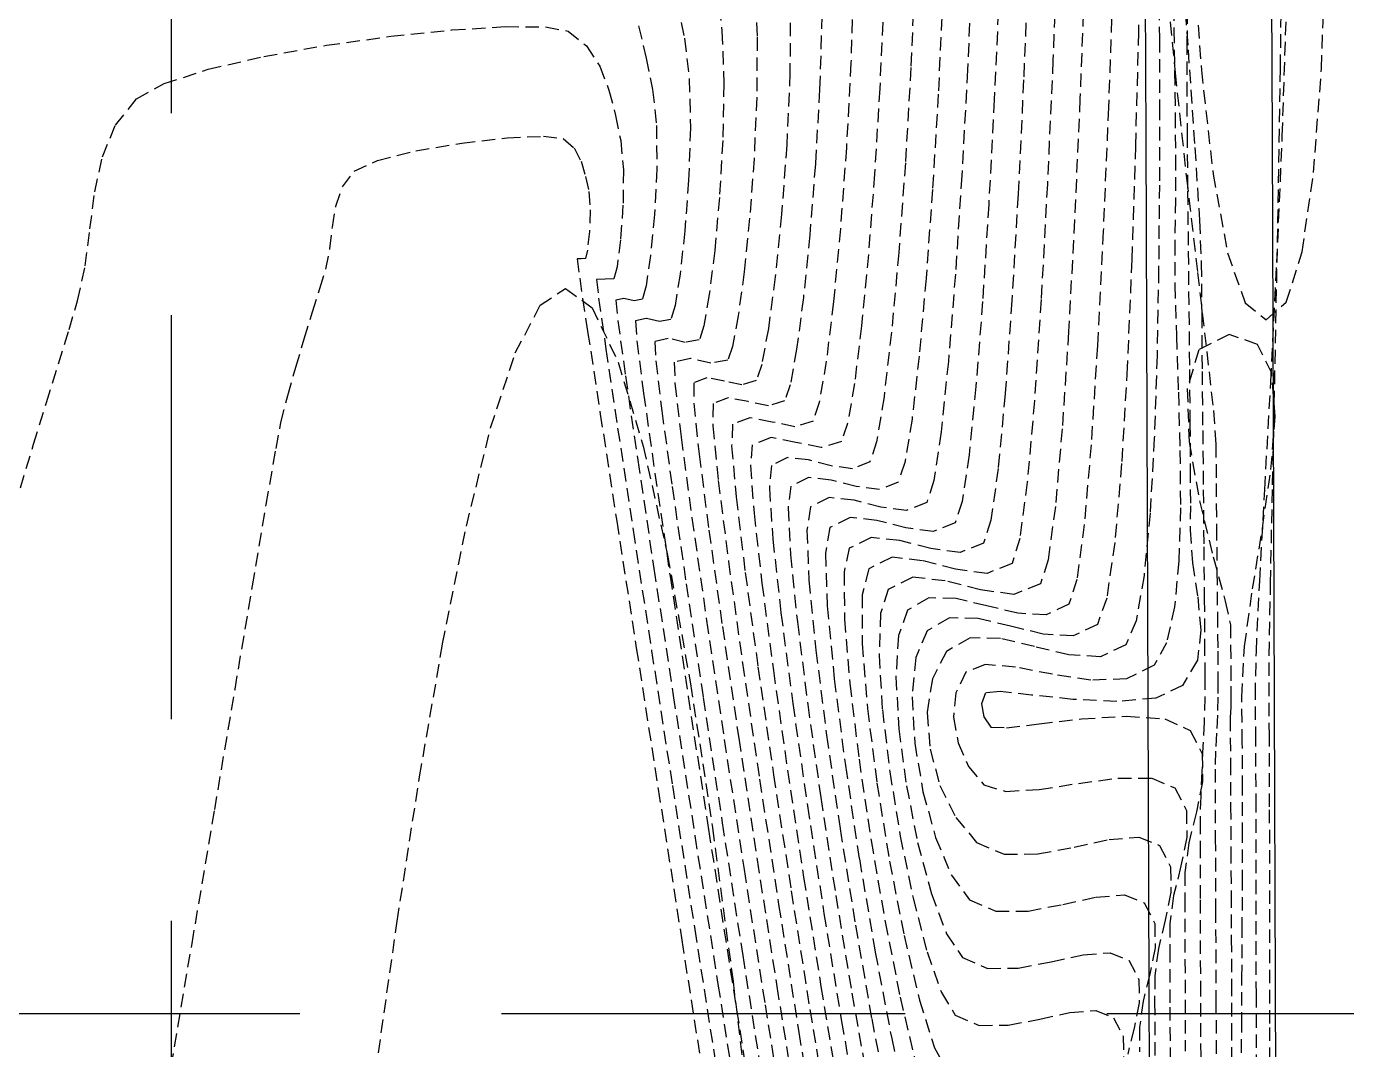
# Model space of a CAD drawing. Header units: inches. Extents: x 7994 to 10114, y 11164 to 12491.
# Drawn here: x 9944.48 to 9969.02, y 11429.63 to 11448.64 of the extents above; entities that cross this region are included whole.
import ezdxf

# ---------------------------------------------------------------- set-up
doc = ezdxf.new("R2010")
doc.units = ezdxf.units.IN
doc.header["$MEASUREMENT"] = 0
doc.linetypes.add('HIDDEN', pattern=[0.375, 0.25, -0.125])
doc.linetypes.add('x4227topo$0$HIDDEN', pattern=[0.375, 0.25, -0.125])
for name, color, linetype in [('CONTOURS', 43, 'x4227topo$0$HIDDEN'), ('GRID', 254, 'HIDDEN'), ('x4227topo$0$C-TOPO', 12, 'Continuous')]:
    doc.layers.add(name, color=color, linetype=linetype)

msp = doc.modelspace()

# ---------------------------------------------------------------- linework, layer by layer
at = {"layer": 'CONTOURS', "color": 43}
for p, q in [((9967.789, 11447.867, 1240), (9967.829, 11450.949, 1240)), ((9965.188, 11450.542, 1236), (9965.148, 11448.536, 1236)), ((9965.916, 11450.407, 1240), (9966.071, 11448.206, 1240)), ((9963.652, 11450.365, 1233), (9963.561, 11448.009, 1233)), ((9966.149, 11450.156, 1240), (9966.319, 11447.824, 1240)), ((9968.551, 11447.856, 1240), (9968.634, 11450.188, 1240)), ((9962.06, 11449.823, 1230), (9961.973, 11447.832, 1230)), ((9963.106, 11449.827, 1232), (9963.016, 11447.645, 1232)), ((9965.634, 11449.841, 1241), (9965.831, 11447.778, 1241)), ((9966.066, 11449.685, 1239), (9966.051, 11448.361, 1239)), ((9958.014, 11449.458, 1223), (9958.062, 11448.437, 1223)), ((9959.854, 11449.513, 1226), (9959.806, 11447.959, 1226)), ((9960.995, 11449.651, 1228), (9960.92, 11447.874, 1228)), ((9964.153, 11449.638, 1234), (9964.063, 11447.298, 1234)), ((9964.678, 11449.522, 1235), (9964.592, 11447.135, 1235)), ((9957.306, 11449.366, 1222), (9957.409, 11448.554, 1222)), ((9961.514, 11449.189, 1229), (9961.428, 11447.381, 1229)), ((9962.561, 11449.29, 1231), (9962.471, 11447.282, 1231)), ((9965.535, 11449.38, 1237), (9965.538, 11448.405, 1237)), ((9965.795, 11449.366, 1238), (9965.808, 11448.577, 1238)), ((9956.578, 11449.08, 1221), (9956.713, 11448.417, 1221)), ((9958.68, 11449.079, 1224), (9958.672, 11447.776, 1224)), ((9960.412, 11449.091, 1227), (9960.342, 11447.486, 1227)), ((9967.824, 11446.601, 1241), (9967.901, 11448.992, 1241)), ((9959.267, 11448.843, 1225), (9959.224, 11447.466, 1225)), ((9950.057, 11448.288, 1219), (9951.253, 11448.455, 1219)), ((9951.253, 11448.455, 1219), (9952.391, 11448.573, 1219)), ((9952.391, 11448.573, 1219), (9953.381, 11448.634, 1219)), ((9953.381, 11448.634, 1219), (9954.13, 11448.629, 1219)), ((9954.13, 11448.629, 1219), (9954.548, 11448.552, 1219)), ((9954.548, 11448.552, 1219), (9954.891, 11448.277, 1219)), ((9955.859, 11448.646, 1220), (9956.001, 11448.048, 1220)), ((9957.409, 11448.554, 1222), (9957.444, 11447.578, 1222)), ((9958.062, 11448.437, 1223), (9958.055, 11447.321, 1223)), ((9965.148, 11448.536, 1236), (9965.095, 11446.422, 1236)), ((9965.808, 11448.577, 1238), (9965.821, 11447.789, 1238)), ((9948.896, 11448.081, 1219), (9950.057, 11448.288, 1219)), ((9954.891, 11448.277, 1219), (9955.137, 11447.898, 1219)), ((9956.713, 11448.417, 1221), (9956.802, 11447.665, 1221)), ((9965.538, 11448.405, 1237), (9965.54, 11447.147, 1237)), ((9966.051, 11448.361, 1239), (9966.047, 11447.589, 1239)), ((9966.071, 11448.206, 1240), (9966.198, 11446.388, 1240)), ((9947.86, 11447.841, 1219), (9948.896, 11448.081, 1219)), ((9956.001, 11448.048, 1220), (9956.119, 11447.469, 1220)), ((9959.806, 11447.959, 1226), (9959.721, 11446.384, 1226)), ((9963.561, 11448.009, 1233), (9963.457, 11445.708, 1233)), ((9947.041, 11447.576, 1219), (9947.86, 11447.841, 1219)), ((9955.137, 11447.898, 1219), (9955.309, 11447.453, 1219)), ((9958.672, 11447.776, 1224), (9958.614, 11446.439, 1224)), ((9960.92, 11447.874, 1228), (9960.818, 11446.107, 1228)), ((9961.973, 11447.832, 1230), (9961.867, 11445.872, 1230)), ((9965.821, 11447.789, 1238), (9965.832, 11447, 1238)), ((9965.831, 11447.778, 1241), (9966.043, 11445.823, 1241)), ((9966.319, 11447.824, 1240), (9966.537, 11445.893, 1240)), ((9967.741, 11444.985, 1240), (9967.789, 11447.867, 1240)), ((9968.406, 11445.922, 1240), (9968.551, 11447.856, 1240)), ((9946.53, 11447.295, 1219), (9947.041, 11447.576, 1219)), ((9955.309, 11447.453, 1219), (9955.431, 11446.981, 1219)), ((9956.119, 11447.469, 1220), (9956.192, 11446.8, 1220)), ((9956.802, 11447.665, 1221), (9956.822, 11446.754, 1221)), ((9957.444, 11447.578, 1222), (9957.423, 11446.52, 1222)), ((9959.224, 11447.466, 1225), (9959.145, 11446.084, 1225)), ((9960.342, 11447.486, 1227), (9960.245, 11445.896, 1227)), ((9963.016, 11447.645, 1232), (9962.912, 11445.52, 1232)), ((9966.047, 11447.589, 1239), (9966.054, 11446.634, 1239)), ((9946.134, 11446.804, 1219), (9946.53, 11447.295, 1219)), ((9958.055, 11447.321, 1223), (9958.005, 11446.178, 1223)), ((9961.428, 11447.381, 1229), (9961.323, 11445.611, 1229)), ((9962.471, 11447.282, 1231), (9962.367, 11445.333, 1231)), ((9964.063, 11447.298, 1234), (9963.962, 11445.044, 1234)), ((9955.431, 11446.981, 1219), (9955.526, 11446.52, 1219)), ((9964.592, 11447.135, 1235), (9964.495, 11444.834, 1235)), ((9965.54, 11447.147, 1237), (9965.538, 11445.691, 1237)), ((9965.832, 11447, 1238), (9965.837, 11446.211, 1238)), ((9945.892, 11446.217, 1219), (9946.134, 11446.804, 1219)), ((9956.192, 11446.8, 1220), (9956.197, 11445.987, 1220)), ((9956.822, 11446.754, 1221), (9956.789, 11445.781, 1221)), ((9951.721, 11446.328, 1218), (9952.574, 11446.471, 1218)), ((9952.574, 11446.471, 1218), (9953.414, 11446.566, 1218)), ((9953.414, 11446.566, 1218), (9954.093, 11446.599, 1218)), ((9954.093, 11446.599, 1218), (9954.459, 11446.556, 1218)), ((9954.459, 11446.556, 1218), (9954.659, 11446.381, 1218)), ((9955.526, 11446.52, 1219), (9955.578, 11445.977, 1219)), ((9957.423, 11446.52, 1222), (9957.362, 11445.459, 1222)), ((9966.054, 11446.634, 1239), (9966.064, 11445.576, 1239)), ((9967.723, 11444.255, 1241), (9967.824, 11446.601, 1241)), ((9951.004, 11446.149, 1218), (9951.721, 11446.328, 1218)), ((9954.659, 11446.381, 1218), (9954.79, 11446.134, 1218)), ((9958.614, 11446.439, 1224), (9958.518, 11445.149, 1224)), ((9959.721, 11446.384, 1226), (9959.61, 11444.877, 1226)), ((9965.095, 11446.422, 1236), (9965.026, 11444.309, 1236)), ((9966.198, 11446.388, 1240), (9966.284, 11445.037, 1240)), ((9945.751, 11445.564, 1219), (9945.892, 11446.217, 1219)), ((9950.574, 11445.947, 1218), (9951.004, 11446.149, 1218)), ((9954.79, 11446.134, 1218), (9954.874, 11445.852, 1218)), ((9956.197, 11445.987, 1220), (9956.153, 11445.144, 1220)), ((9958.005, 11446.178, 1223), (9957.923, 11445.075, 1223)), ((9959.145, 11446.084, 1225), (9959.041, 11444.77, 1225)), ((9960.818, 11446.107, 1228), (9960.695, 11444.439, 1228)), ((9965.837, 11446.211, 1238), (9965.836, 11445.422, 1238)), ((9950.354, 11445.656, 1218), (9950.574, 11445.947, 1218)), ((9954.874, 11445.852, 1218), (9954.933, 11445.572, 1218)), ((9955.578, 11445.977, 1219), (9955.569, 11445.318, 1219)), ((9956.789, 11445.781, 1221), (9956.719, 11444.843, 1221)), ((9960.245, 11445.896, 1227), (9960.13, 11444.401, 1227)), ((9961.867, 11445.872, 1230), (9961.747, 11444.035, 1230)), ((9966.043, 11445.823, 1241), (9966.247, 11444.066, 1241)), ((9966.537, 11445.893, 1240), (9966.807, 11444.43, 1240)), ((9968.191, 11444.453, 1240), (9968.406, 11445.922, 1240)), ((9945.662, 11444.878, 1219), (9945.751, 11445.564, 1219)), ((9950.233, 11445.301, 1218), (9950.354, 11445.656, 1218)), ((9954.933, 11445.572, 1218), (9954.96, 11445.231, 1218)), ((9961.323, 11445.611, 1229), (9961.203, 11443.961, 1229)), ((9962.912, 11445.52, 1232), (9962.797, 11443.546, 1232)), ((9963.457, 11445.708, 1233), (9963.342, 11443.565, 1233)), ((9965.538, 11445.691, 1237), (9965.524, 11444.122, 1237)), ((9966.064, 11445.576, 1239), (9966.075, 11444.464, 1239)), ((9950.17, 11444.91, 1218), (9950.233, 11445.301, 1218)), ((9955.569, 11445.318, 1219), (9955.522, 11444.674, 1219)), ((9957.362, 11445.459, 1222), (9957.274, 11444.478, 1222)), ((9962.367, 11445.333, 1231), (9962.253, 11443.528, 1231)), ((9965.836, 11445.422, 1238), (9965.825, 11444.634, 1238)), ((9954.96, 11445.231, 1218), (9954.944, 11444.828, 1218)), ((9956.153, 11445.144, 1220), (9956.081, 11444.384, 1220)), ((9957.923, 11445.075, 1223), (9957.821, 11444.082, 1223)), ((9958.518, 11445.149, 1224), (9958.4, 11443.986, 1224)), ((9963.962, 11445.044, 1234), (9963.851, 11442.969, 1234)), ((9966.284, 11445.037, 1240), (9966.318, 11444.234, 1240)), ((9945.573, 11444.193, 1219), (9945.662, 11444.878, 1219)), ((9950.121, 11444.51, 1218), (9950.17, 11444.91, 1218)), ((9954.944, 11444.828, 1218), (9954.908, 11444.485, 1218)), ((9956.719, 11444.843, 1221), (9956.63, 11444.034, 1221)), ((9959.041, 11444.77, 1225), (9958.922, 11443.6, 1225)), ((9959.61, 11444.877, 1226), (9959.482, 11443.526, 1226)), ((9964.495, 11444.834, 1235), (9964.388, 11442.712, 1235)), ((9967.69, 11442.378, 1240), (9967.741, 11444.985, 1240)), ((9950.043, 11444.128, 1218), (9950.121, 11444.51, 1218)), ((9955.522, 11444.674, 1219), (9955.458, 11444.174, 1219)), ((9965.825, 11444.634, 1238), (9965.828, 11443.837, 1238)), ((9954.793, 11444.324, 1218), (9954.716, 11444.319, 1218)), ((9954.716, 11444.319, 1218), (9954.764, 11443.964, 1218)), ((9954.873, 11444.325, 1218), (9954.793, 11444.324, 1218)), ((9954.908, 11444.485, 1218), (9954.873, 11444.325, 1218)), ((9956.081, 11444.384, 1220), (9956, 11443.821, 1220)), ((9957.274, 11444.478, 1222), (9957.173, 11443.656, 1222)), ((9960.13, 11444.401, 1227), (9960.003, 11443.078, 1227)), ((9960.695, 11444.439, 1228), (9960.56, 11442.96, 1228)), ((9965.026, 11444.309, 1236), (9964.941, 11442.305, 1236)), ((9966.075, 11444.464, 1239), (9966.087, 11443.345, 1239)), ((9966.807, 11444.43, 1240), (9967.133, 11443.505, 1240)), ((9967.898, 11443.519, 1240), (9968.191, 11444.453, 1240)), ((9945.433, 11443.54, 1219), (9945.573, 11444.193, 1219)), ((9949.935, 11443.773, 1218), (9950.043, 11444.128, 1218)), ((9955.458, 11444.174, 1219), (9955.401, 11443.948, 1219)), ((9956.63, 11444.034, 1221), (9956.538, 11443.452, 1221)), ((9957.821, 11444.082, 1223), (9957.711, 11443.265, 1223)), ((9961.747, 11444.035, 1230), (9961.617, 11442.415, 1230)), ((9965.524, 11444.122, 1237), (9965.495, 11442.527, 1237)), ((9966.247, 11444.066, 1241), (9966.421, 11442.597, 1241)), ((9966.318, 11444.234, 1240), (9966.325, 11443.281, 1240)), ((9967.609, 11442.038, 1241), (9967.723, 11444.255, 1241)), ((9949.799, 11443.334, 1218), (9949.935, 11443.773, 1218)), ((9954.032, 11443.462, 1217), (9954.501, 11443.771, 1217)), ((9954.501, 11443.771, 1217), (9954.996, 11443.411, 1217)), ((9954.764, 11443.964, 1218), (9954.912, 11442.974, 1218)), ((9955.236, 11443.944, 1219), (9955.077, 11443.936, 1219)), ((9955.077, 11443.936, 1219), (9955.117, 11443.59, 1219)), ((9955.401, 11443.948, 1219), (9955.236, 11443.944, 1219)), ((9956, 11443.821, 1220), (9955.93, 11443.57, 1220)), ((9958.4, 11443.986, 1224), (9958.272, 11443.03, 1224)), ((9961.203, 11443.961, 1229), (9961.074, 11442.512, 1229)), ((9965.828, 11443.837, 1238), (9965.855, 11442.888, 1238)), ((9945.274, 11443.01, 1219), (9945.433, 11443.54, 1219)), ((9955.117, 11443.59, 1219), (9955.252, 11442.641, 1219)), ((9955.586, 11443.587, 1220), (9955.438, 11443.552, 1220)), ((9955.438, 11443.552, 1220), (9955.475, 11443.172, 1220)), ((9955.774, 11443.542, 1220), (9955.586, 11443.587, 1220)), ((9955.93, 11443.57, 1220), (9955.774, 11443.542, 1220)), ((9957.173, 11443.656, 1222), (9957.072, 11443.075, 1222)), ((9958.922, 11443.6, 1225), (9958.797, 11442.646, 1225)), ((9959.482, 11443.526, 1226), (9959.348, 11442.421, 1226)), ((9962.253, 11443.528, 1231), (9962.13, 11441.949, 1231)), ((9962.797, 11443.546, 1232), (9962.673, 11441.817, 1232)), ((9963.342, 11443.565, 1233), (9963.217, 11441.684, 1233)), ((9949.646, 11442.838, 1218), (9949.799, 11443.334, 1218)), ((9953.568, 11442.574, 1217), (9954.032, 11443.462, 1217)), ((9954.996, 11443.411, 1217), (9955.478, 11442.405, 1217)), ((9956.538, 11443.452, 1221), (9956.458, 11443.193, 1221)), ((9966.087, 11443.345, 1239), (9966.098, 11442.264, 1239)), ((9966.325, 11443.281, 1240), (9966.333, 11442.231, 1240)), ((9967.133, 11443.505, 1240), (9967.522, 11443.187, 1240)), ((9967.522, 11443.187, 1240), (9967.898, 11443.519, 1240)), ((9955.475, 11443.172, 1220), (9955.615, 11442.149, 1220)), ((9955.998, 11443.215, 1221), (9955.8, 11443.168, 1221)), ((9955.8, 11443.168, 1221), (9955.826, 11442.8, 1221)), ((9956.249, 11443.155, 1221), (9955.998, 11443.215, 1221)), ((9956.458, 11443.193, 1221), (9956.249, 11443.155, 1221)), ((9957.072, 11443.075, 1222), (9956.987, 11442.815, 1222)), ((9957.711, 11443.265, 1223), (9957.606, 11442.695, 1223)), ((9960.003, 11443.078, 1227), (9959.872, 11442.006, 1227)), ((9945.077, 11442.373, 1219), (9945.274, 11443.01, 1219)), ((9949.488, 11442.312, 1218), (9949.646, 11442.838, 1218)), ((9954.912, 11442.974, 1218), (9955.147, 11441.439, 1218)), ((9955.826, 11442.8, 1221), (9955.952, 11441.825, 1221)), ((9956.41, 11442.844, 1222), (9956.161, 11442.784, 1222)), ((9956.725, 11442.768, 1222), (9956.41, 11442.844, 1222)), ((9956.987, 11442.815, 1222), (9956.725, 11442.768, 1222)), ((9958.272, 11443.03, 1224), (9958.149, 11442.361, 1224)), ((9960.56, 11442.96, 1228), (9960.421, 11441.759, 1228)), ((9963.851, 11442.969, 1234), (9963.732, 11441.164, 1234)), ((9965.855, 11442.888, 1238), (9965.892, 11441.844, 1238)), ((9966.838, 11442.917, 1242), (9966.273, 11442.631, 1242)), ((9967.362, 11442.73, 1242), (9966.838, 11442.917, 1242)), ((9953.109, 11441.18, 1217), (9953.568, 11442.574, 1217)), ((9955.252, 11442.641, 1219), (9955.47, 11441.176, 1219)), ((9956.161, 11442.784, 1222), (9956.178, 11442.427, 1222)), ((9957.606, 11442.695, 1223), (9957.515, 11442.437, 1223)), ((9958.797, 11442.646, 1225), (9958.677, 11441.982, 1225)), ((9964.388, 11442.712, 1235), (9964.27, 11440.865, 1235)), ((9966.273, 11442.631, 1242), (9966.056, 11441.911, 1242)), ((9966.421, 11442.597, 1241), (9966.542, 11441.505, 1241)), ((9967.627, 11442.196, 1242), (9967.362, 11442.73, 1242)), ((9944.853, 11441.655, 1219), (9945.077, 11442.373, 1219)), ((9949.339, 11441.784, 1218), (9949.488, 11442.312, 1218)), ((9955.478, 11442.405, 1217), (9955.946, 11440.843, 1217)), ((9956.178, 11442.427, 1222), (9956.29, 11441.5, 1222)), ((9956.821, 11442.472, 1223), (9956.523, 11442.401, 1223)), ((9956.523, 11442.401, 1223), (9956.534, 11442.009, 1223)), ((9957.2, 11442.381, 1223), (9956.821, 11442.472, 1223)), ((9957.515, 11442.437, 1223), (9957.2, 11442.381, 1223)), ((9958.149, 11442.361, 1224), (9958.044, 11442.06, 1224)), ((9959.348, 11442.421, 1226), (9959.217, 11441.651, 1226)), ((9961.074, 11442.512, 1229), (9960.941, 11441.344, 1229)), ((9961.617, 11442.415, 1230), (9961.482, 11441.106, 1230)), ((9964.941, 11442.305, 1236), (9964.836, 11440.517, 1236)), ((9965.495, 11442.527, 1237), (9965.444, 11440.991, 1237)), ((9967.643, 11440.121, 1240), (9967.69, 11442.378, 1240)), ((9955.615, 11442.149, 1220), (9955.843, 11440.582, 1220)), ((9957.13, 11442.111, 1224), (9956.884, 11442.017, 1224)), ((9957.453, 11442.048, 1224), (9957.13, 11442.111, 1224)), ((9958.044, 11442.06, 1224), (9957.781, 11441.98, 1224)), ((9966.098, 11442.264, 1239), (9966.107, 11441.271, 1239)), ((9966.333, 11442.231, 1240), (9966.344, 11441.131, 1240)), ((9967.691, 11441.394, 1242), (9967.627, 11442.196, 1242)), ((9955.952, 11441.825, 1221), (9956.163, 11440.337, 1221)), ((9956.534, 11442.009, 1223), (9956.649, 11441.011, 1223)), ((9956.884, 11442.017, 1224), (9956.885, 11441.639, 1224)), ((9957.781, 11441.98, 1224), (9957.453, 11442.048, 1224)), ((9958.677, 11441.982, 1225), (9958.572, 11441.682, 1225)), ((9959.872, 11442.006, 1227), (9959.745, 11441.263, 1227)), ((9962.13, 11441.949, 1231), (9962.002, 11440.683, 1231)), ((9962.673, 11441.817, 1232), (9962.543, 11440.427, 1232)), ((9965.892, 11441.844, 1238), (9965.922, 11440.761, 1238)), ((9966.056, 11441.911, 1242), (9966.091, 11440.921, 1242)), ((9967.498, 11440.038, 1241), (9967.609, 11442.038, 1241)), ((9944.614, 11440.878, 1219), (9944.853, 11441.655, 1219)), ((9949.211, 11441.281, 1218), (9949.339, 11441.784, 1218)), ((9956.885, 11441.639, 1224), (9956.984, 11440.696, 1224)), ((9957.245, 11441.633, 1225), (9957.239, 11441.218, 1225)), ((9957.527, 11441.741, 1225), (9957.245, 11441.633, 1225)), ((9957.896, 11441.669, 1225), (9957.527, 11441.741, 1225)), ((9958.272, 11441.591, 1225), (9957.896, 11441.669, 1225)), ((9958.572, 11441.682, 1225), (9958.272, 11441.591, 1225)), ((9959.217, 11441.651, 1226), (9959.101, 11441.305, 1226)), ((9960.421, 11441.759, 1228), (9960.284, 11440.925, 1228)), ((9963.217, 11441.684, 1233), (9963.084, 11440.171, 1233)), ((9955.147, 11441.439, 1218), (9955.453, 11439.45, 1218)), ((9956.29, 11441.5, 1222), (9956.483, 11440.091, 1222)), ((9957.924, 11441.371, 1226), (9957.607, 11441.249, 1226)), ((9958.34, 11441.29, 1226), (9957.924, 11441.371, 1226)), ((9960.941, 11441.344, 1229), (9960.81, 11440.537, 1229)), ((9966.542, 11441.505, 1241), (9966.589, 11440.88, 1241)), ((9967.613, 11440.406, 1242), (9967.691, 11441.394, 1242)), ((9949.12, 11440.798, 1218), (9949.211, 11441.281, 1218)), ((9952.658, 11439.354, 1217), (9953.109, 11441.18, 1217)), ((9955.47, 11441.176, 1219), (9955.758, 11439.28, 1219)), ((9957.239, 11441.218, 1225), (9957.34, 11440.204, 1225)), ((9957.607, 11441.249, 1226), (9957.589, 11440.851, 1226)), ((9958.762, 11441.203, 1226), (9958.34, 11441.29, 1226)), ((9959.101, 11441.305, 1226), (9958.762, 11441.203, 1226)), ((9959.745, 11441.263, 1227), (9959.629, 11440.927, 1227)), ((9961.482, 11441.106, 1230), (9961.347, 11440.202, 1230)), ((9963.732, 11441.164, 1234), (9963.605, 11439.72, 1234)), ((9966.107, 11441.271, 1239), (9966.113, 11440.411, 1239)), ((9966.344, 11441.131, 1240), (9966.354, 11440.03, 1240)), ((9944.369, 11440.066, 1219), (9944.614, 11440.878, 1219)), ((9955.946, 11440.843, 1217), (9956.396, 11438.82, 1217)), ((9956.649, 11441.011, 1223), (9956.85, 11439.508, 1223)), ((9957.589, 11440.851, 1226), (9957.673, 11439.9, 1226)), ((9957.968, 11440.866, 1227), (9957.939, 11440.484, 1227)), ((9958.321, 11441.001, 1227), (9957.968, 11440.866, 1227)), ((9958.783, 11440.911, 1227), (9958.321, 11441.001, 1227)), ((9959.253, 11440.814, 1227), (9958.783, 11440.911, 1227)), ((9959.629, 11440.927, 1227), (9959.253, 11440.814, 1227)), ((9960.284, 11440.925, 1228), (9960.158, 11440.55, 1228)), ((9964.27, 11440.865, 1235), (9964.143, 11439.385, 1235)), ((9965.444, 11440.991, 1237), (9965.366, 11439.6, 1237)), ((9966.091, 11440.921, 1242), (9966.284, 11439.824, 1242)), ((9966.589, 11440.88, 1241), (9966.594, 11440.15, 1241)), ((9948.94, 11439.761, 1218), (9949.12, 11440.798, 1218)), ((9955.843, 11440.582, 1220), (9956.144, 11438.57, 1220)), ((9956.984, 11440.696, 1224), (9957.166, 11439.283, 1224)), ((9958.627, 11440.629, 1228), (9958.33, 11440.482, 1228)), ((9959.016, 11440.586, 1228), (9958.627, 11440.629, 1228)), ((9959.439, 11440.476, 1228), (9959.016, 11440.586, 1228)), ((9962.002, 11440.683, 1231), (9961.872, 11439.811, 1231)), ((9965.922, 11440.761, 1238), (9965.93, 11439.697, 1238)), ((9956.163, 11440.337, 1221), (9956.444, 11438.428, 1221)), ((9957.939, 11440.484, 1227), (9958.005, 11439.597, 1227)), ((9958.33, 11440.482, 1228), (9958.29, 11440.064, 1228)), ((9959.838, 11440.423, 1228), (9959.439, 11440.476, 1228)), ((9960.158, 11440.55, 1228), (9959.838, 11440.423, 1228)), ((9960.81, 11440.537, 1229), (9960.686, 11440.172, 1229)), ((9962.543, 11440.427, 1232), (9962.408, 11439.47, 1232)), ((9964.836, 11440.517, 1236), (9964.71, 11439.053, 1236)), ((9966.113, 11440.411, 1239), (9966.115, 11439.733, 1239)), ((9967.453, 11439.311, 1242), (9967.613, 11440.406, 1242)), ((9956.483, 11440.091, 1222), (9956.744, 11438.286, 1222)), ((9957.34, 11440.204, 1225), (9957.53, 11438.699, 1225)), ((9958.691, 11440.098, 1229), (9958.639, 11439.701, 1229)), ((9959.016, 11440.258, 1229), (9958.691, 11440.098, 1229)), ((9959.44, 11440.212, 1229), (9959.016, 11440.258, 1229)), ((9959.901, 11440.092, 1229), (9959.44, 11440.212, 1229)), ((9960.338, 11440.034, 1229), (9959.901, 11440.092, 1229)), ((9960.686, 11440.172, 1229), (9960.338, 11440.034, 1229)), ((9961.347, 11440.202, 1230), (9961.215, 11439.795, 1230)), ((9963.084, 11440.171, 1233), (9962.944, 11439.129, 1233)), ((9966.594, 11440.15, 1241), (9966.601, 11439.341, 1241)), ((9967.605, 11438.288, 1240), (9967.643, 11440.121, 1240)), ((9957.673, 11439.9, 1226), (9957.841, 11438.498, 1226)), ((9958.29, 11440.064, 1228), (9958.354, 11439.118, 1228)), ((9959.404, 11439.888, 1230), (9959.052, 11439.714, 1230)), ((9959.864, 11439.837, 1230), (9959.404, 11439.888, 1230)), ((9966.354, 11440.03, 1240), (9966.364, 11438.975, 1240)), ((9967.404, 11438.34, 1241), (9967.498, 11440.038, 1241)), ((9948.682, 11438.246, 1218), (9948.94, 11439.761, 1218)), ((9958.639, 11439.701, 1229), (9958.684, 11438.829, 1229)), ((9959.052, 11439.714, 1230), (9958.986, 11439.281, 1230)), ((9960.364, 11439.708, 1230), (9959.864, 11439.837, 1230)), ((9960.837, 11439.645, 1230), (9960.364, 11439.708, 1230)), ((9961.215, 11439.795, 1230), (9960.837, 11439.645, 1230)), ((9961.872, 11439.811, 1231), (9961.743, 11439.417, 1231)), ((9963.605, 11439.72, 1234), (9963.47, 11438.73, 1234)), ((9965.366, 11439.6, 1237), (9965.255, 11438.439, 1237)), ((9965.93, 11439.697, 1238), (9965.901, 11438.709, 1238)), ((9966.115, 11439.733, 1239), (9966.112, 11439.282, 1239)), ((9966.284, 11439.824, 1242), (9966.54, 11438.784, 1242)), ((9952.217, 11437.169, 1217), (9952.658, 11439.354, 1217)), ((9955.453, 11439.45, 1218), (9955.816, 11437.098, 1218)), ((9956.85, 11439.508, 1223), (9957.123, 11437.601, 1223)), ((9958.005, 11439.597, 1227), (9958.152, 11438.297, 1227)), ((9959.793, 11439.518, 1231), (9959.414, 11439.331, 1231)), ((9960.288, 11439.463, 1231), (9959.793, 11439.518, 1231)), ((9960.827, 11439.324, 1231), (9960.288, 11439.463, 1231)), ((9961.743, 11439.417, 1231), (9961.336, 11439.256, 1231)), ((9962.408, 11439.47, 1232), (9962.272, 11439.04, 1232)), ((9964.143, 11439.385, 1235), (9964.005, 11438.368, 1235)), ((9955.758, 11439.28, 1219), (9956.101, 11437.039, 1219)), ((9957.166, 11439.283, 1224), (9957.417, 11437.493, 1224)), ((9958.354, 11439.118, 1228), (9958.505, 11437.748, 1228)), ((9958.986, 11439.281, 1230), (9959.026, 11438.357, 1230)), ((9959.414, 11439.331, 1231), (9959.331, 11438.856, 1231)), ((9960.181, 11439.147, 1232), (9959.775, 11438.947, 1232)), ((9960.712, 11439.089, 1232), (9960.181, 11439.147, 1232)), ((9961.336, 11439.256, 1231), (9960.827, 11439.324, 1231)), ((9962.944, 11439.129, 1233), (9962.8, 11438.662, 1233)), ((9966.112, 11439.282, 1239), (9966.155, 11438.677, 1239)), ((9966.601, 11439.341, 1241), (9966.609, 11438.513, 1241)), ((9967.27, 11438.189, 1242), (9967.453, 11439.311, 1242)), ((9959.775, 11438.947, 1232), (9959.677, 11438.504, 1232)), ((9961.29, 11438.939, 1232), (9960.712, 11439.089, 1232)), ((9961.836, 11438.867, 1232), (9961.29, 11438.939, 1232)), ((9962.272, 11439.04, 1232), (9961.836, 11438.867, 1232)), ((9964.71, 11439.053, 1236), (9964.56, 11438.021, 1236)), ((9966.364, 11438.975, 1240), (9966.373, 11438.015, 1240)), ((9956.396, 11438.82, 1217), (9956.825, 11436.427, 1217)), ((9957.53, 11438.699, 1225), (9957.791, 11436.813, 1225)), ((9958.684, 11438.829, 1229), (9958.81, 11437.578, 1229)), ((9959.331, 11438.856, 1231), (9959.366, 11437.877, 1231)), ((9960.57, 11438.777, 1233), (9960.137, 11438.563, 1233)), ((9961.136, 11438.715, 1233), (9960.57, 11438.777, 1233)), ((9961.752, 11438.555, 1233), (9961.136, 11438.715, 1233)), ((9962.8, 11438.662, 1233), (9962.335, 11438.478, 1233)), ((9963.47, 11438.73, 1234), (9963.329, 11438.285, 1234)), ((9965.901, 11438.709, 1238), (9965.821, 11437.855, 1238)), ((9966.155, 11438.677, 1239), (9966.251, 11438.046, 1239)), ((9966.54, 11438.784, 1242), (9966.763, 11437.963, 1242)), ((9956.144, 11438.57, 1220), (9956.504, 11436.211, 1220)), ((9956.444, 11438.428, 1221), (9956.781, 11436.193, 1221)), ((9957.841, 11438.498, 1226), (9958.078, 11436.744, 1226)), ((9959.677, 11438.504, 1232), (9959.686, 11437.631, 1232)), ((9960.137, 11438.563, 1233), (9960.015, 11438.082, 1233)), ((9960.958, 11438.407, 1234), (9960.498, 11438.18, 1234)), ((9961.56, 11438.34, 1234), (9960.958, 11438.407, 1234)), ((9962.335, 11438.478, 1233), (9961.752, 11438.555, 1233)), ((9965.255, 11438.439, 1237), (9965.106, 11437.595, 1237)), ((9966.609, 11438.513, 1241), (9966.617, 11437.724, 1241)), ((9948.359, 11436.331, 1218), (9948.682, 11438.246, 1218)), ((9956.744, 11438.286, 1222), (9957.059, 11436.174, 1222)), ((9958.152, 11438.297, 1227), (9958.364, 11436.676, 1227)), ((9959.026, 11438.357, 1230), (9959.154, 11437.052, 1230)), ((9960.498, 11438.18, 1234), (9960.358, 11437.738, 1234)), ((9962.215, 11438.171, 1234), (9961.56, 11438.34, 1234)), ((9962.834, 11438.089, 1234), (9962.215, 11438.171, 1234)), ((9963.329, 11438.285, 1234), (9962.834, 11438.089, 1234)), ((9964.005, 11438.368, 1235), (9963.857, 11437.907, 1235)), ((9967.122, 11437.121, 1242), (9967.27, 11438.189, 1242)), ((9967.341, 11437.029, 1241), (9967.404, 11438.34, 1241)), ((9967.581, 11436.956, 1240), (9967.605, 11438.288, 1240)), ((9960.015, 11438.082, 1233), (9960.014, 11437.176, 1233)), ((9961.253, 11438.023, 1235), (9960.859, 11437.796, 1235)), ((9961.761, 11438.012, 1235), (9961.253, 11438.023, 1235)), ((9962.33, 11437.877, 1235), (9961.761, 11438.012, 1235)), ((9963.857, 11437.907, 1235), (9963.433, 11437.708, 1235)), ((9964.56, 11438.021, 1236), (9964.386, 11437.53, 1236)), ((9966.251, 11438.046, 1239), (9966.311, 11437.428, 1239)), ((9966.373, 11438.015, 1240), (9966.379, 11437.197, 1240)), ((9966.763, 11437.963, 1242), (9966.86, 11437.525, 1242)), ((9958.505, 11437.748, 1228), (9958.725, 11436.062, 1228)), ((9959.366, 11437.877, 1231), (9959.496, 11436.52, 1231)), ((9960.358, 11437.738, 1234), (9960.328, 11436.962, 1234)), ((9960.859, 11437.796, 1235), (9960.689, 11437.325, 1235)), ((9961.636, 11437.652, 1236), (9961.221, 11437.412, 1236)), ((9962.173, 11437.64, 1236), (9961.636, 11437.652, 1236)), ((9962.773, 11437.498, 1236), (9962.173, 11437.64, 1236)), ((9962.905, 11437.737, 1235), (9962.33, 11437.877, 1235)), ((9963.433, 11437.708, 1235), (9962.905, 11437.737, 1235)), ((9965.821, 11437.855, 1238), (9965.673, 11437.191, 1238)), ((9966.617, 11437.724, 1241), (9966.623, 11437.033, 1241)), ((9957.123, 11437.601, 1223), (9957.451, 11435.391, 1223)), ((9957.417, 11437.493, 1224), (9957.72, 11435.42, 1224)), ((9958.81, 11437.578, 1229), (9959.002, 11436.043, 1229)), ((9959.686, 11437.631, 1232), (9959.785, 11436.437, 1232)), ((9961.221, 11437.412, 1236), (9961.01, 11436.916, 1236)), ((9963.381, 11437.35, 1236), (9962.773, 11437.498, 1236)), ((9964.386, 11437.53, 1236), (9963.937, 11437.32, 1236)), ((9965.106, 11437.595, 1237), (9964.914, 11437.152, 1237)), ((9966.311, 11437.428, 1239), (9966.247, 11436.865, 1239)), ((9966.86, 11437.525, 1242), (9966.863, 11437.144, 1242)), ((9951.788, 11434.7, 1217), (9952.217, 11437.169, 1217)), ((9960.014, 11437.176, 1233), (9960.113, 11435.968, 1233)), ((9960.689, 11437.325, 1235), (9960.641, 11436.557, 1235)), ((9962.019, 11437.281, 1237), (9961.582, 11437.028, 1237)), ((9962.584, 11437.268, 1237), (9962.019, 11437.281, 1237)), ((9963.217, 11437.119, 1237), (9962.584, 11437.268, 1237)), ((9963.937, 11437.32, 1236), (9963.381, 11437.35, 1236)), ((9964.914, 11437.152, 1237), (9964.442, 11436.931, 1237)), ((9965.673, 11437.191, 1238), (9965.443, 11436.774, 1238)), ((9966.379, 11437.197, 1240), (9966.382, 11436.569, 1240)), ((9966.863, 11437.144, 1242), (9966.867, 11436.734, 1242)), ((9955.816, 11437.098, 1218), (9956.224, 11434.473, 1218)), ((9956.101, 11437.039, 1219), (9956.487, 11434.539, 1219)), ((9959.154, 11437.052, 1230), (9959.353, 11435.475, 1230)), ((9960.328, 11436.962, 1234), (9960.39, 11435.949, 1234)), ((9961.01, 11436.916, 1236), (9960.941, 11436.189, 1236)), ((9961.582, 11437.028, 1237), (9961.319, 11436.519, 1237)), ((9963.856, 11436.963, 1237), (9963.217, 11437.119, 1237)), ((9964.442, 11436.931, 1237), (9963.856, 11436.963, 1237)), ((9966.623, 11437.033, 1241), (9966.626, 11436.499, 1241)), ((9967.069, 11436.186, 1242), (9967.122, 11437.121, 1242)), ((9967.323, 11436.193, 1241), (9967.341, 11437.029, 1241)), ((9967.577, 11436.2, 1240), (9967.581, 11436.956, 1240)), ((9957.791, 11436.813, 1225), (9958.108, 11434.654, 1225)), ((9958.078, 11436.744, 1226), (9958.368, 11434.74, 1226)), ((9958.364, 11436.676, 1227), (9958.627, 11434.826, 1227)), ((9962.301, 11436.787, 1238), (9961.944, 11436.645, 1238)), ((9962.866, 11436.738, 1238), (9962.301, 11436.787, 1238)), ((9963.55, 11436.606, 1238), (9962.866, 11436.738, 1238)), ((9965.443, 11436.774, 1238), (9964.927, 11436.518, 1238)), ((9966.247, 11436.865, 1239), (9965.971, 11436.397, 1239)), ((9966.867, 11436.734, 1242), (9966.87, 11436.383, 1242)), ((9956.825, 11436.427, 1217), (9957.233, 11433.756, 1217)), ((9959.496, 11436.52, 1231), (9959.702, 11434.911, 1231)), ((9959.785, 11436.437, 1232), (9959.956, 11435.03, 1232)), ((9960.641, 11436.557, 1235), (9960.697, 11435.594, 1235)), ((9961.319, 11436.519, 1237), (9961.223, 11435.893, 1237)), ((9961.944, 11436.645, 1238), (9961.755, 11436.262, 1238)), ((9964.266, 11436.497, 1238), (9963.55, 11436.606, 1238)), ((9964.927, 11436.518, 1238), (9964.266, 11436.497, 1238)), ((9966.382, 11436.569, 1240), (9966.381, 11436.179, 1240)), ((9966.626, 11436.499, 1241), (9966.625, 11436.181, 1241)), ((9947.98, 11434.091, 1218), (9948.359, 11436.331, 1218)), ((9956.504, 11436.211, 1220), (9956.905, 11433.605, 1220)), ((9956.781, 11436.193, 1221), (9957.159, 11433.724, 1221)), ((9957.059, 11436.174, 1222), (9957.414, 11433.843, 1222)), ((9960.941, 11436.189, 1236), (9960.992, 11435.326, 1236)), ((9961.755, 11436.262, 1238), (9961.713, 11435.806, 1238)), ((9962.305, 11436.261, 1239), (9962.234, 11436.053, 1239)), ((9962.577, 11436.282, 1239), (9962.305, 11436.261, 1239)), ((9963.164, 11436.22, 1239), (9962.577, 11436.282, 1239)), ((9963.933, 11436.138, 1239), (9963.164, 11436.22, 1239)), ((9965.472, 11436.163, 1239), (9964.747, 11436.098, 1239)), ((9965.971, 11436.397, 1239), (9965.472, 11436.163, 1239)), ((9966.381, 11436.179, 1240), (9966.369, 11435.72, 1240)), ((9966.625, 11436.181, 1241), (9966.616, 11435.846, 1241)), ((9966.87, 11436.182, 1242), (9966.864, 11435.991, 1242)), ((9966.87, 11436.383, 1242), (9966.87, 11436.182, 1242)), ((9967.08, 11435.337, 1242), (9967.069, 11436.186, 1242)), ((9967.331, 11435.382, 1241), (9967.323, 11436.193, 1241)), ((9967.583, 11435.451, 1240), (9967.577, 11436.2, 1240)), ((9958.725, 11436.062, 1228), (9958.997, 11434.164, 1228)), ((9959.002, 11436.043, 1229), (9959.245, 11434.318, 1229)), ((9960.113, 11435.968, 1233), (9960.289, 11434.58, 1233)), ((9960.39, 11435.949, 1234), (9960.528, 11434.795, 1234)), ((9962.234, 11436.053, 1239), (9962.277, 11435.813, 1239)), ((9964.747, 11436.098, 1239), (9963.933, 11436.138, 1239)), ((9966.864, 11435.991, 1242), (9966.856, 11435.8, 1242)), ((9961.223, 11435.893, 1237), (9961.276, 11435.213, 1237)), ((9961.713, 11435.806, 1238), (9961.798, 11435.332, 1238)), ((9962.277, 11435.813, 1239), (9962.406, 11435.622, 1239)), ((9962.695, 11435.612, 1239), (9963.305, 11435.684, 1239)), ((9963.305, 11435.684, 1239), (9964.094, 11435.777, 1239)), ((9964.094, 11435.777, 1239), (9964.919, 11435.828, 1239)), ((9964.919, 11435.828, 1239), (9965.64, 11435.776, 1239)), ((9965.64, 11435.776, 1239), (9966.113, 11435.559, 1239)), ((9966.369, 11435.72, 1240), (9966.349, 11435.261, 1240)), ((9966.616, 11435.846, 1241), (9966.601, 11435.511, 1241)), ((9966.856, 11435.8, 1242), (9966.859, 11434.979, 1242)), ((9966.856, 11435.8, 1242), (9966.856, 11435.8, 1242)), ((9959.353, 11435.475, 1230), (9959.604, 11433.735, 1230)), ((9960.697, 11435.594, 1235), (9960.838, 11434.534, 1235)), ((9962.406, 11435.622, 1239), (9962.695, 11435.612, 1239)), ((9966.113, 11435.559, 1239), (9966.336, 11435.125, 1239)), ((9966.601, 11435.511, 1241), (9966.585, 11435.176, 1241)), ((9967.588, 11434.141, 1240), (9967.583, 11435.451, 1240)), ((9957.451, 11435.391, 1223), (9957.819, 11432.978, 1223)), ((9957.72, 11435.42, 1224), (9958.063, 11433.159, 1224)), ((9960.992, 11435.326, 1236), (9961.145, 11434.423, 1236)), ((9961.276, 11435.213, 1237), (9961.46, 11434.542, 1237)), ((9961.798, 11435.332, 1238), (9961.992, 11434.895, 1238)), ((9966.349, 11435.261, 1240), (9966.327, 11434.802, 1240)), ((9967.086, 11434.475, 1242), (9967.08, 11435.337, 1242)), ((9967.337, 11434.139, 1241), (9967.331, 11435.382, 1241)), ((9959.956, 11435.03, 1232), (9960.181, 11433.517, 1232)), ((9966.336, 11435.125, 1239), (9966.343, 11434.61, 1239)), ((9966.585, 11435.176, 1241), (9966.575, 11434.842, 1241)), ((9966.859, 11434.979, 1242), (9966.863, 11434.158, 1242)), ((9951.372, 11432.021, 1217), (9951.788, 11434.7, 1217)), ((9958.368, 11434.74, 1226), (9958.695, 11432.585, 1226)), ((9958.627, 11434.826, 1227), (9958.927, 11432.838, 1227)), ((9959.702, 11434.911, 1231), (9959.962, 11433.178, 1231)), ((9960.528, 11434.795, 1234), (9960.723, 11433.596, 1234)), ((9961.992, 11434.895, 1238), (9962.274, 11434.552, 1238)), ((9966.327, 11434.802, 1240), (9966.307, 11434.343, 1240)), ((9966.575, 11434.842, 1241), (9966.575, 11434.462, 1241)), ((9956.224, 11434.473, 1218), (9956.662, 11431.667, 1218)), ((9956.487, 11434.539, 1219), (9956.903, 11431.867, 1219)), ((9958.108, 11434.654, 1225), (9958.462, 11432.331, 1225)), ((9960.289, 11434.58, 1233), (9960.523, 11433.133, 1233)), ((9960.838, 11434.534, 1235), (9961.046, 11433.48, 1235)), ((9961.46, 11434.542, 1237), (9961.754, 11433.944, 1237)), ((9962.274, 11434.552, 1238), (9962.682, 11434.429, 1238)), ((9962.682, 11434.429, 1238), (9963.303, 11434.467, 1238)), ((9963.303, 11434.467, 1238), (9964.034, 11434.578, 1238)), ((9964.034, 11434.578, 1238), (9964.768, 11434.677, 1238)), ((9964.768, 11434.677, 1238), (9965.401, 11434.677, 1238)), ((9965.401, 11434.677, 1238), (9965.828, 11434.493, 1238)), ((9965.828, 11434.493, 1238), (9966.042, 11434.076, 1238)), ((9966.343, 11434.61, 1239), (9966.229, 11434.048, 1239)), ((9966.575, 11434.462, 1241), (9966.578, 11433.568, 1241)), ((9967.086, 11433.603, 1242), (9967.086, 11434.475, 1242)), ((9959.245, 11434.318, 1229), (9959.524, 11432.499, 1229)), ((9961.145, 11434.423, 1236), (9961.379, 11433.573, 1236)), ((9966.307, 11434.343, 1240), (9966.294, 11433.884, 1240)), ((9947.559, 11431.603, 1218), (9947.98, 11434.091, 1218)), ((9958.997, 11434.164, 1228), (9959.305, 11432.16, 1228)), ((9966.042, 11434.076, 1238), (9966.049, 11433.582, 1238)), ((9966.229, 11434.048, 1239), (9966.087, 11433.476, 1239)), ((9966.863, 11434.158, 1242), (9966.868, 11433.338, 1242)), ((9967.34, 11432.536, 1241), (9967.337, 11434.139, 1241)), ((9967.591, 11432.339, 1240), (9967.588, 11434.141, 1240)), ((9957.159, 11433.724, 1221), (9957.564, 11431.114, 1221)), ((9957.233, 11433.756, 1217), (9957.615, 11430.9, 1217)), ((9957.414, 11433.843, 1222), (9957.795, 11431.379, 1222)), ((9959.604, 11433.735, 1230), (9959.89, 11431.942, 1230)), ((9961.754, 11433.944, 1237), (9962.142, 11433.483, 1237)), ((9966.294, 11433.884, 1240), (9966.294, 11433.44, 1240)), ((9956.905, 11433.605, 1220), (9957.334, 11430.85, 1220)), ((9960.181, 11433.517, 1232), (9960.442, 11432.006, 1232)), ((9960.723, 11433.596, 1234), (9960.96, 11432.448, 1234)), ((9961.046, 11433.48, 1235), (9961.301, 11432.53, 1235)), ((9961.379, 11433.573, 1236), (9961.674, 11432.872, 1236)), ((9962.142, 11433.483, 1237), (9962.653, 11433.261, 1237)), ((9963.956, 11433.395, 1237), (9964.605, 11433.536, 1237)), ((9964.605, 11433.536, 1237), (9965.158, 11433.582, 1237)), ((9965.158, 11433.582, 1237), (9965.543, 11433.426, 1237)), ((9966.049, 11433.582, 1238), (9965.939, 11433.044, 1238)), ((9966.087, 11433.476, 1239), (9966.013, 11432.926, 1239)), ((9966.578, 11433.568, 1241), (9966.583, 11432.24, 1241)), ((9967.084, 11432.725, 1242), (9967.086, 11433.603, 1242)), ((9962.653, 11433.261, 1237), (9963.281, 11433.268, 1237)), ((9963.281, 11433.268, 1237), (9963.956, 11433.395, 1237)), ((9965.543, 11433.426, 1237), (9965.748, 11433.027, 1237)), ((9966.294, 11433.44, 1240), (9966.296, 11432.413, 1240)), ((9966.868, 11433.338, 1242), (9966.872, 11432.517, 1242)), ((9957.819, 11432.978, 1223), (9958.21, 11430.465, 1223)), ((9958.063, 11433.159, 1224), (9958.429, 11430.804, 1224)), ((9959.962, 11433.178, 1231), (9960.256, 11431.446, 1231)), ((9960.523, 11433.133, 1233), (9960.793, 11431.751, 1233)), ((9965.748, 11433.027, 1237), (9965.754, 11432.555, 1237)), ((9965.939, 11433.044, 1238), (9965.804, 11432.495, 1238)), ((9958.927, 11432.838, 1227), (9959.249, 11430.804, 1227)), ((9961.674, 11432.872, 1236), (9962.01, 11432.414, 1236)), ((9966.013, 11432.926, 1239), (9966.013, 11432.438, 1239)), ((9958.695, 11432.585, 1226), (9959.043, 11430.379, 1226)), ((9959.524, 11432.499, 1229), (9959.823, 11430.681, 1229)), ((9961.301, 11432.53, 1235), (9961.584, 11431.784, 1235)), ((9964.362, 11432.464, 1236), (9964.891, 11432.508, 1236)), ((9964.891, 11432.508, 1236), (9965.258, 11432.359, 1236)), ((9965.754, 11432.555, 1237), (9965.649, 11432.04, 1237)), ((9965.804, 11432.495, 1238), (9965.733, 11431.967, 1238)), ((9966.872, 11432.517, 1242), (9966.875, 11431.696, 1242)), ((9967.079, 11431.842, 1242), (9967.084, 11432.725, 1242)), ((9967.341, 11430.646, 1241), (9967.34, 11432.536, 1241)), ((9958.462, 11432.331, 1225), (9958.837, 11429.954, 1225)), ((9960.96, 11432.448, 1234), (9961.221, 11431.448, 1234)), ((9962.01, 11432.414, 1236), (9962.498, 11432.202, 1236)), ((9963.098, 11432.208, 1236), (9963.742, 11432.33, 1236)), ((9963.742, 11432.33, 1236), (9964.362, 11432.464, 1236)), ((9965.258, 11432.359, 1236), (9965.454, 11431.978, 1236)), ((9966.013, 11432.438, 1239), (9966.015, 11431.306, 1239)), ((9966.296, 11432.413, 1240), (9966.301, 11430.873, 1240)), ((9966.583, 11432.24, 1241), (9966.59, 11430.557, 1241)), ((9967.593, 11430.117, 1240), (9967.591, 11432.339, 1240)), ((9950.971, 11429.205, 1217), (9951.372, 11432.021, 1217)), ((9959.305, 11432.16, 1228), (9959.632, 11430.158, 1228)), ((9960.442, 11432.006, 1232), (9960.721, 11430.605, 1232)), ((9962.498, 11432.202, 1236), (9963.098, 11432.208, 1236)), ((9965.649, 11432.04, 1237), (9965.52, 11431.514, 1237)), ((9956.903, 11431.867, 1219), (9957.334, 11429.108, 1219)), ((9959.89, 11431.942, 1230), (9960.192, 11430.205, 1230)), ((9960.793, 11431.751, 1233), (9961.079, 11430.554, 1233)), ((9961.584, 11431.784, 1235), (9961.878, 11431.344, 1235)), ((9965.454, 11431.978, 1236), (9965.46, 11431.527, 1236)), ((9965.733, 11431.967, 1238), (9965.732, 11431.503, 1238)), ((9967.074, 11430.959, 1242), (9967.079, 11431.842, 1242)), ((9947.107, 11428.944, 1218), (9947.559, 11431.603, 1218)), ((9956.662, 11431.667, 1218), (9957.115, 11428.769, 1218)), ((9965.46, 11431.527, 1236), (9965.36, 11431.035, 1236)), ((9965.52, 11431.514, 1237), (9965.452, 11431.009, 1237)), ((9965.732, 11431.503, 1238), (9965.735, 11430.423, 1238)), ((9966.875, 11431.696, 1242), (9966.879, 11430.876, 1242)), ((9957.795, 11431.379, 1222), (9958.189, 11428.872, 1222)), ((9960.256, 11431.446, 1231), (9960.563, 11429.842, 1231)), ((9961.221, 11431.448, 1234), (9961.488, 11430.692, 1234)), ((9961.878, 11431.344, 1235), (9962.343, 11431.143, 1235)), ((9962.915, 11431.149, 1235), (9963.529, 11431.264, 1235)), ((9963.529, 11431.264, 1235), (9964.12, 11431.392, 1235)), ((9964.12, 11431.392, 1235), (9964.623, 11431.434, 1235)), ((9964.623, 11431.434, 1235), (9964.973, 11431.293, 1235)), ((9964.973, 11431.293, 1235), (9965.16, 11430.93, 1235)), ((9966.015, 11431.306, 1239), (9966.021, 11429.604, 1239)), ((9957.564, 11431.114, 1221), (9957.982, 11428.458, 1221)), ((9962.343, 11431.143, 1235), (9962.915, 11431.149, 1235)), ((9965.36, 11431.035, 1236), (9965.236, 11430.533, 1236)), ((9965.452, 11431.009, 1237), (9965.451, 11430.525, 1237)), ((9957.334, 11430.85, 1220), (9957.774, 11428.044, 1220)), ((9957.615, 11430.9, 1217), (9957.969, 11427.951, 1217)), ((9958.429, 11430.804, 1224), (9958.805, 11428.448, 1224)), ((9959.249, 11430.804, 1227), (9959.578, 11428.817, 1227)), ((9965.16, 11430.93, 1235), (9965.166, 11430.5, 1235)), ((9966.301, 11430.873, 1240), (9966.309, 11428.891, 1240)), ((9966.879, 11430.876, 1242), (9966.881, 11430.055, 1242)), ((9967.069, 11430.077, 1242), (9967.074, 11430.959, 1242)), ((9959.823, 11430.681, 1229), (9960.127, 11428.959, 1229)), ((9960.721, 11430.605, 1232), (9960.999, 11429.421, 1232)), ((9961.079, 11430.554, 1233), (9961.36, 11429.665, 1233)), ((9961.488, 11430.692, 1234), (9961.746, 11430.275, 1234)), ((9965.236, 11430.533, 1236), (9965.171, 11430.051, 1236)), ((9965.451, 11430.525, 1237), (9965.455, 11429.393, 1237)), ((9966.59, 11430.557, 1241), (9966.598, 11428.6, 1241)), ((9967.341, 11428.54, 1241), (9967.341, 11430.646, 1241)), ((9958.21, 11430.465, 1223), (9958.61, 11427.95, 1223)), ((9959.043, 11430.379, 1226), (9959.397, 11428.225, 1226)), ((9961.746, 11430.275, 1234), (9962.188, 11430.083, 1234)), ((9963.315, 11430.199, 1234), (9963.877, 11430.321, 1234)), ((9963.877, 11430.321, 1234), (9964.355, 11430.361, 1234)), ((9964.355, 11430.361, 1234), (9964.688, 11430.226, 1234)), ((9965.166, 11430.5, 1235), (9965.07, 11430.031, 1235)), ((9965.735, 11430.423, 1238), (9965.74, 11428.801, 1238)), ((9959.632, 11430.158, 1228), (9959.961, 11428.261, 1228)), ((9960.192, 11430.205, 1230), (9960.494, 11428.633, 1230)), ((9962.188, 11430.083, 1234), (9962.731, 11430.089, 1234)), ((9962.731, 11430.089, 1234), (9963.315, 11430.199, 1234)), ((9964.688, 11430.226, 1234), (9964.866, 11429.881, 1234)), ((9965.07, 11430.031, 1235), (9964.952, 11429.552, 1235)), ((9965.171, 11430.051, 1236), (9965.171, 11429.591, 1236)), ((9966.881, 11430.055, 1242), (9966.882, 11429.234, 1242)), ((9967.066, 11429.201, 1242), (9967.069, 11430.077, 1242)), ((9967.593, 11427.545, 1240), (9967.593, 11430.117, 1240)), ((9958.837, 11429.954, 1225), (9959.216, 11427.632, 1225)), ((9960.563, 11429.842, 1231), (9960.861, 11428.494, 1231)), ((9964.866, 11429.881, 1234), (9964.871, 11429.472, 1234)), ((9961.36, 11429.665, 1233), (9961.614, 11429.206, 1233))]:
    msp.add_line(p, q, dxfattribs=at)
at = {"layer": 'GRID', "color": 253, "linetype": 'HIDDEN', "ltscale": 30}
for p, q in [((9947.169, 12455.774), (9947.169, 11298.003)), ((8029.561, 11430.303), (10080.211, 11430.303))]:
    msp.add_line(p, q, dxfattribs=at)
at = {"layer": 'x4227topo$0$C-TOPO', "color": 7}
for p, q in [((9965.293, 11446.572), (9965.235, 11462.32)), ((9967.641, 11446.581), (9967.583, 11462.329)), ((9965.351, 11430.824), (9965.293, 11446.572)), ((9967.699, 11430.833), (9967.641, 11446.581)), ((9965.409, 11415.076), (9965.351, 11430.824)), ((9967.757, 11415.085), (9967.699, 11430.833))]:
    msp.add_line(p, q, dxfattribs=at)

doc.saveas('drawing.dxf')
